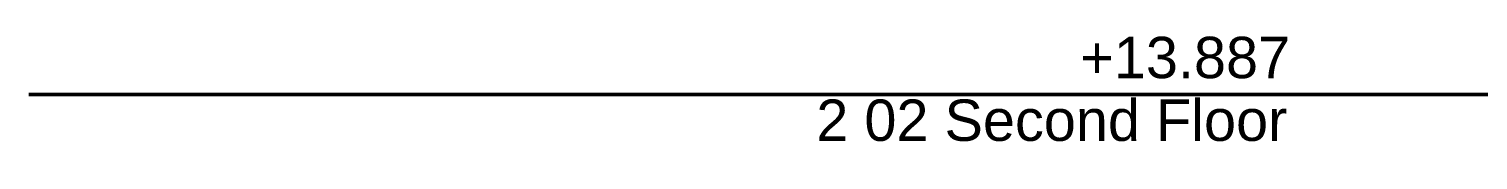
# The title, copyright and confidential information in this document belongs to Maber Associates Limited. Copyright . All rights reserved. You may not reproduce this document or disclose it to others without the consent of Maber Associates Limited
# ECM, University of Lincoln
# Model space of a CAD drawing. Header units: millimetres. Extents: x -48147 to 1414029, y -496296 to 18123.
# Drawn here: x 1354393 to 1357905, y -482885 to -482588 of the extents above; entities that cross this region are included whole.
import ezdxf

# ---------------------------------------------------------------- set-up
doc = ezdxf.new("R2010")
doc.units = ezdxf.units.MM
doc.header["$MEASUREMENT"] = 0
doc.linetypes.add('Wipeout_Contour', pattern=[1000, 0, -1000])
doc.layers.add('0_Pen_No__25', color=7, linetype='Continuous', lineweight=50, true_color=0x2a2a2a)
doc.layers.add('0_Pen_No__6', color=7, linetype='Continuous', lineweight=35)
doc.styles.add('GENERATED_STYLE_2', font='')
doc.styles.get('GENERATED_STYLE_2').set_extended_font_data('Swis721 BT')

# ---------------------------------------------------------------- blocks, each defined once
blk = doc.blocks.new('S-24 Building Section_STORY_MARKER', base_point=(1372879, -490836.7))
at = {"color": 254, "linetype": 'Wipeout_Contour', "lineweight": 0, "ltscale": 5757925.548617022}
blk.add_wipeout([(1354392.7, -482588.5), (1354392.7, -482885), (1357854.7, -482885), (1357854.7, -482588.5)], dxfattribs=at)
at = {"layer": '0_Pen_No__25', "linetype": 'Continuous'}
for p, q in [((1354392.7, -482736.7), (1357454.7, -482736.7)), ((1357654.7, -482736.7), (1357454.7, -482736.7)), ((1357654.7, -482736.7), (1357854.7, -482736.7)), ((1357954.7, -482736.7), (1357854.7, -482736.7))]:
    blk.add_line(p, q, dxfattribs=at)
at = {"layer": '0_Pen_No__6', "char_height": 100, "attachment_point": 1, "style": 'GENERATED_STYLE_2'}
for s, insert in [('\\A1;{\\fSwis721 BT|b0|i0|c0|p34;+13.887}', (1356940.5, -482597.3)), ('\\A1;{\\fSwis721 BT|b0|i0|c0|p34;2 02 Second Floor}', (1356301, -482748.8))]:
    blk.add_mtext(s, dxfattribs=dict(at, insert=insert))

msp = doc.modelspace()

# ---------------------------------------------------------------- block references
at = {"linetype": 'Continuous', "lineweight": 0}
msp.add_blockref('S-24 Building Section_STORY_MARKER', (1372879, -490836.7), dxfattribs=at)

doc.saveas('drawing.dxf')
